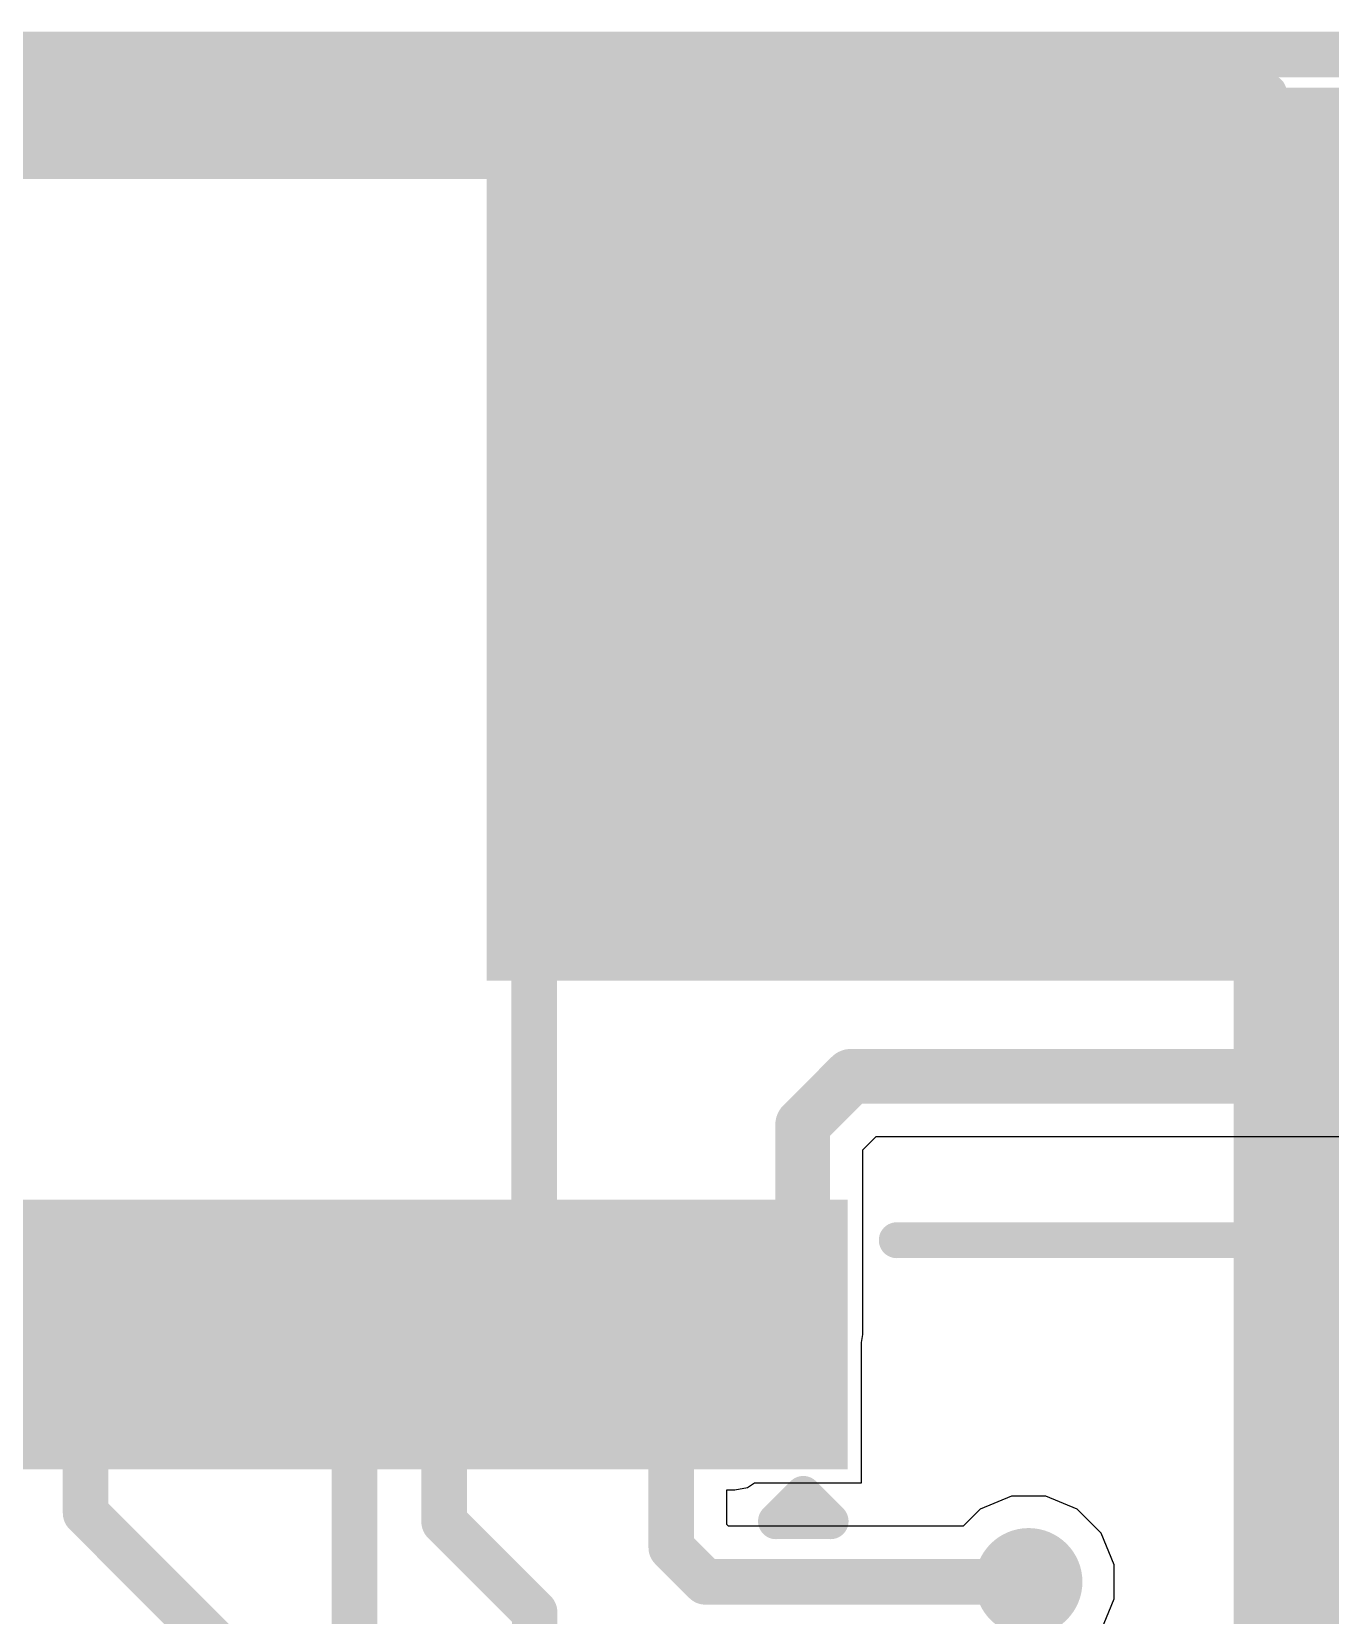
# Model space of a CAD drawing. Header units: millimetres. Extents: x -0.43 to 2.06, y -0.4 to 2.49.
# Drawn here: x 1.095 to 1.3803, y 2.1377 to 2.4853 of the extents above; entities that cross this region are included whole.
import ezdxf

# ---------------------------------------------------------------- set-up
doc = ezdxf.new("R2010")
doc.units = ezdxf.units.MM
doc.header["$MEASUREMENT"] = 0
for name, color, linetype in [('BottomLayer', 5, 'Continuous'), ('Mechanical2', 216, 'Continuous'), ('TopLayer', 1, 'Continuous'), ('TopOverlay', 2, 'Continuous'), ('TopPaste', 8, 'Continuous'), ('TopSolder', 216, 'Continuous'), ('ViaHoleLayer', 16, 'Continuous')]:
    doc.layers.add(name, color=color, linetype=linetype)

# ---------------------------------------------------------------- blocks, each defined once
blk = doc.blocks.new('FH12A_40S_0_5SH_55__96')
at = {"layer": 'TopLayer'}
for points in [[(0.42323, 0.10728), (0.49409, 0.10728), (0.49409, 0.02067), (0.42323, 0.02067)], [(0.22047, -0.03839), (0.23228, -0.03839), (0.23228, -0.08957), (0.22047, -0.08957)], [(0.24016, -0.03839), (0.25197, -0.03839), (0.25197, -0.08957), (0.24016, -0.08957)], [(0.25984, -0.03839), (0.27165, -0.03839), (0.27165, -0.08957), (0.25984, -0.08957)], [(0.27953, -0.03839), (0.29134, -0.03839), (0.29134, -0.08957), (0.27953, -0.08957)], [(0.29921, -0.03839), (0.31102, -0.03839), (0.31102, -0.08957), (0.29921, -0.08957)], [(0.3189, -0.03839), (0.33071, -0.03839), (0.33071, -0.08957), (0.3189, -0.08957)], [(0.33858, -0.03839), (0.35039, -0.03839), (0.35039, -0.08957), (0.33858, -0.08957)], [(0.35827, -0.03839), (0.37008, -0.03839), (0.37008, -0.08957), (0.35827, -0.08957)], [(0.37795, -0.03839), (0.38976, -0.03839), (0.38976, -0.08957), (0.37795, -0.08957)]]:
    blk.add_hatch(color=1, dxfattribs=at).paths.add_polyline_path(points)
at = {"layer": 'TopPaste'}
for points in [[(0.42323, 0.10728), (0.49409, 0.10728), (0.49409, 0.02067), (0.42323, 0.02067)], [(0.22047, -0.03839), (0.23228, -0.03839), (0.23228, -0.08957), (0.22047, -0.08957)], [(0.24016, -0.03839), (0.25197, -0.03839), (0.25197, -0.08957), (0.24016, -0.08957)], [(0.25984, -0.03839), (0.27165, -0.03839), (0.27165, -0.08957), (0.25984, -0.08957)], [(0.27953, -0.03839), (0.29134, -0.03839), (0.29134, -0.08957), (0.27953, -0.08957)], [(0.29921, -0.03839), (0.31102, -0.03839), (0.31102, -0.08957), (0.29921, -0.08957)], [(0.3189, -0.03839), (0.33071, -0.03839), (0.33071, -0.08957), (0.3189, -0.08957)], [(0.33858, -0.03839), (0.35039, -0.03839), (0.35039, -0.08957), (0.33858, -0.08957)], [(0.35827, -0.03839), (0.37008, -0.03839), (0.37008, -0.08957), (0.35827, -0.08957)], [(0.37795, -0.03839), (0.38976, -0.03839), (0.38976, -0.08957), (0.37795, -0.08957)]]:
    blk.add_hatch(color=8, dxfattribs=at).paths.add_polyline_path(points)
at = {"layer": 'TopSolder'}
for points in [[(0.41923, 0.11128), (0.49809, 0.11128), (0.49809, 0.01667), (0.41923, 0.01667)], [(0.19679, -0.03439), (0.2166, -0.03439), (0.2166, -0.09357), (0.19679, -0.09357)], [(0.21647, -0.03439), (0.23628, -0.03439), (0.23628, -0.09357), (0.21647, -0.09357)], [(0.23616, -0.03439), (0.25597, -0.03439), (0.25597, -0.09357), (0.23616, -0.09357)], [(0.25584, -0.03439), (0.27565, -0.03439), (0.27565, -0.09357), (0.25584, -0.09357)], [(0.27553, -0.03439), (0.29534, -0.03439), (0.29534, -0.09357), (0.27553, -0.09357)], [(0.29521, -0.03439), (0.31502, -0.03439), (0.31502, -0.09357), (0.29521, -0.09357)], [(0.3149, -0.03439), (0.33471, -0.03439), (0.33471, -0.09357), (0.3149, -0.09357)], [(0.33458, -0.03439), (0.35439, -0.03439), (0.35439, -0.09357), (0.33458, -0.09357)], [(0.35427, -0.03439), (0.37408, -0.03439), (0.37408, -0.09357), (0.35427, -0.09357)], [(0.37395, -0.03439), (0.39376, -0.03439), (0.39376, -0.09357), (0.37395, -0.09357)]]:
    blk.add_hatch(color=216, dxfattribs=at).paths.add_polyline_path(points)
at = {"layer": 'TopOverlay', "const_width": 0.00787}
for points in [[(-0.48622, 0.20866), (0.48622, 0.20866)], [(0.48622, 0.12205), (0.48622, 0.20866)], [(0.48622, -0.04331), (0.48622, 0.00591)], [(0.40453, -0.04331), (0.48622, -0.04331)], [(0.378, -0.105), (0.384, -0.099)], [(0.384, -0.099), (0.39, -0.105)], [(0.378, -0.105), (0.39, -0.105)]]:
    blk.add_lwpolyline(points, dxfattribs=at)
at = {"layer": 'TopOverlay', "const_width": 0.00394}
for points in [[(0.48425, 0.20866, 1), (0.48819, 0.20866, 1)], [(0.48425, 0.20866, 1), (0.48819, 0.20866, 1)], [(0.48425, 0.12205, 1), (0.48819, 0.12205, 1)], [(0.48425, 0.00591, 1), (0.48819, 0.00591, 1)], [(0.40256, -0.04331, 1), (0.4065, -0.04331, 1)], [(0.48425, -0.04331, 1), (0.48819, -0.04331, 1)], [(0.48425, -0.04331, 1), (0.48819, -0.04331, 1)], [(0.38203, -0.099, 1), (0.38597, -0.099, 1)], [(0.38203, -0.099, 1), (0.38597, -0.099, 1)], [(0.37603, -0.105, 1), (0.37997, -0.105, 1)], [(0.37603, -0.105, 1), (0.37997, -0.105, 1)], [(0.38803, -0.105, 1), (0.39197, -0.105, 1)], [(0.38803, -0.105, 1), (0.39197, -0.105, 1)]]:
    blk.add_lwpolyline(points, format="xyb", close=True, dxfattribs=at)

msp = doc.modelspace()

# ---------------------------------------------------------------- hatches: boundary and pattern name
at = {"layer": 'BottomLayer'}
for points in [[(1.359, 2.156), (1.578, 2.156), (1.578, 2.468), (1.359, 2.468)], [(1.359, 2.028), (1.897, 2.028), (1.897, 2.269), (1.359, 2.269)]]:
    msp.add_hatch(color=5, dxfattribs=at).paths.add_polyline_path(points)
h = msp.add_hatch(color=5, dxfattribs=at)
edge = h.paths.add_edge_path()
edge.add_arc((1.314, 2.145), 0.01181, 0, 360)
at = {"layer": 'TopLayer'}
for points in [[(0.425, 2.453), (1.418, 2.453), (1.418, 2.473), (0.425, 2.473)], [(1.195, 2.277), (1.418, 2.277), (1.418, 2.468), (1.195, 2.468)], [(1.21951, 2.17231), (1.24951, 2.17231), (1.24951, 2.22731), (1.21951, 2.22731)]]:
    msp.add_hatch(color=1, dxfattribs=at).paths.add_polyline_path(points)
h = msp.add_hatch(color=1, dxfattribs=at)
edge = h.paths.add_edge_path()
edge.add_arc((1.314, 2.145), 0.01181, 0, 360)
at = {"layer": 'ViaHoleLayer'}
h = msp.add_hatch(color=16, dxfattribs=at)
edge = h.paths.add_edge_path()
edge.add_arc((1.314, 2.145), 0.00591, 0, 360)

# ---------------------------------------------------------------- linework, layer by layer
at = {"layer": 'BottomLayer', "const_width": 0.01}
msp.add_lwpolyline([(1.314, 2.02), (1.314, 2.145)], dxfattribs=at)
at = {"layer": 'BottomLayer', "const_width": 0.005}
msp.add_lwpolyline([(1.3115, 2.145, 1), (1.3165, 2.145, 1)], format="xyb", close=True, dxfattribs=at)
at = {"layer": 'Mechanical2', "const_width": 0.01}
msp.add_lwpolyline([(-0.19685, 2.48032), (2.00787, 2.48032)], dxfattribs=at)
at = {"layer": 'TopLayer'}
for p, q in [((1.27762, 2.23988), (1.28049, 2.24275)), ((1.28049, 2.24275), (1.43086, 2.24275)), ((1.27762, 2.19933), (1.27762, 2.23988)), ((1.27728, 2.19758), (1.27762, 2.19933)), ((1.27728, 2.16674), (1.27728, 2.19758)), ((1.25224, 2.16571), (1.25378, 2.16674)), ((1.25378, 2.16674), (1.27728, 2.16674)), ((1.24775, 2.15756), (1.24775, 2.16517)), ((1.24775, 2.16517), (1.24951, 2.16517)), ((1.24951, 2.16517), (1.25224, 2.16571)), ((1.31026, 2.16381), (1.30334, 2.16095)), ((1.31774, 2.16381), (1.31026, 2.16381)), ((1.32466, 2.16095), (1.31774, 2.16381)), ((1.30334, 2.16095), (1.29963, 2.15724)), ((1.32995, 2.15566), (1.32466, 2.16095)), ((1.24807, 2.15724), (1.24775, 2.15756)), ((1.29963, 2.15724), (1.24807, 2.15724)), ((1.33281, 2.14874), (1.32995, 2.15566)), ((1.33281, 2.14126), (1.33281, 2.14874)), ((1.32995, 2.13434), (1.33281, 2.14126))]:
    msp.add_line(p, q, dxfattribs=at)
for points, const_width in [([(1.33715, 2.32931), (1.33917, 2.32728)], 0.025), ([(1.20541, 2.32321), (1.20551, 2.32331)], 0.01), ([(1.20541, 2.19943), (1.20541, 2.32321)], 0.01), ([(1.26437, 2.24537), (1.275, 2.256)], 0.012), ([(1.275, 2.256), (1.45039, 2.256)], 0.012), ([(1.26437, 2.19933), (1.26437, 2.24537)], 0.012), ([(1.10689, 2.16011), (1.10689, 2.19933)], 0.01), ([(1.16594, 2.10374), (1.16594, 2.19933)], 0.01), ([(1.18563, 2.15819), (1.18563, 2.19933)], 0.01), ([(1.20531, 2.19933), (1.20541, 2.19943)], 0.01), ([(1.23551, 2.15249), (1.23551, 2.20081)], 0.01), ([(1.24469, 2.17913), (1.24469, 2.19933)], 0.01), ([(1.10689, 2.16011), (1.137, 2.13)], 0.01), ([(1.18563, 2.15819), (1.20551, 2.13831)], 0.01), ([(1.23551, 2.15249), (1.243, 2.145)], 0.01), ([(1.243, 2.145), (1.314, 2.145)], 0.01), ([(1.20551, 2.11181), (1.20551, 2.13831)], 0.01)]:
    msp.add_lwpolyline(points, dxfattribs=dict(at, const_width=const_width))
for points, const_width in [([(1.3309, 2.32931, 1), (1.3434, 2.32931, 1)], 0.0125), ([(1.33292, 2.32728, 1), (1.34542, 2.32728, 1)], 0.0125), ([(1.20291, 2.32321, 1), (1.20791, 2.32321, 1)], 0.005), ([(1.20291, 2.32321, 1), (1.20791, 2.32321, 1)], 0.005), ([(1.20301, 2.32331, 1), (1.20801, 2.32331, 1)], 0.005), ([(1.272, 2.256, 1), (1.278, 2.256, 1)], 0.006), ([(1.272, 2.256, 1), (1.278, 2.256, 1)], 0.006), ([(1.26137, 2.24537, 1), (1.26737, 2.24537, 1)], 0.006), ([(1.26137, 2.24537, 1), (1.26737, 2.24537, 1)], 0.006), ([(1.10439, 2.19933, 1), (1.10939, 2.19933, 1)], 0.005), ([(1.16344, 2.19933, 1), (1.16844, 2.19933, 1)], 0.005), ([(1.18313, 2.19933, 1), (1.18813, 2.19933, 1)], 0.005), ([(1.20281, 2.19933, 1), (1.20781, 2.19933, 1)], 0.005), ([(1.20291, 2.19943, 1), (1.20791, 2.19943, 1)], 0.005), ([(1.20291, 2.19943, 1), (1.20791, 2.19943, 1)], 0.005), ([(1.23301, 2.20081, 1), (1.23801, 2.20081, 1)], 0.005), ([(1.24219, 2.19933, 1), (1.24718, 2.19933, 1)], 0.005), ([(1.26137, 2.19933, 1), (1.26737, 2.19933, 1)], 0.006), ([(1.24219, 2.17913, 1), (1.24718, 2.17913, 1)], 0.005), ([(1.10439, 2.16011, 1), (1.10939, 2.16011, 1)], 0.005), ([(1.10439, 2.16011, 1), (1.10939, 2.16011, 1)], 0.005), ([(1.18313, 2.15819, 1), (1.18813, 2.15819, 1)], 0.005), ([(1.18313, 2.15819, 1), (1.18813, 2.15819, 1)], 0.005), ([(1.23301, 2.15249, 1), (1.23801, 2.15249, 1)], 0.005), ([(1.23301, 2.15249, 1), (1.23801, 2.15249, 1)], 0.005), ([(1.2405, 2.145, 1), (1.2455, 2.145, 1)], 0.005), ([(1.2405, 2.145, 1), (1.2455, 2.145, 1)], 0.005), ([(1.3115, 2.145, 1), (1.3165, 2.145, 1)], 0.005), ([(1.20301, 2.13831, 1), (1.20801, 2.13831, 1)], 0.005), ([(1.20301, 2.13831, 1), (1.20801, 2.13831, 1)], 0.005)]:
    msp.add_lwpolyline(points, format="xyb", close=True, dxfattribs=dict(at, const_width=const_width))

# ---------------------------------------------------------------- block references
msp.add_blockref('FH12A_40S_0_5SH_55__96', (0.88051, 2.26331))

doc.saveas('drawing.dxf')
